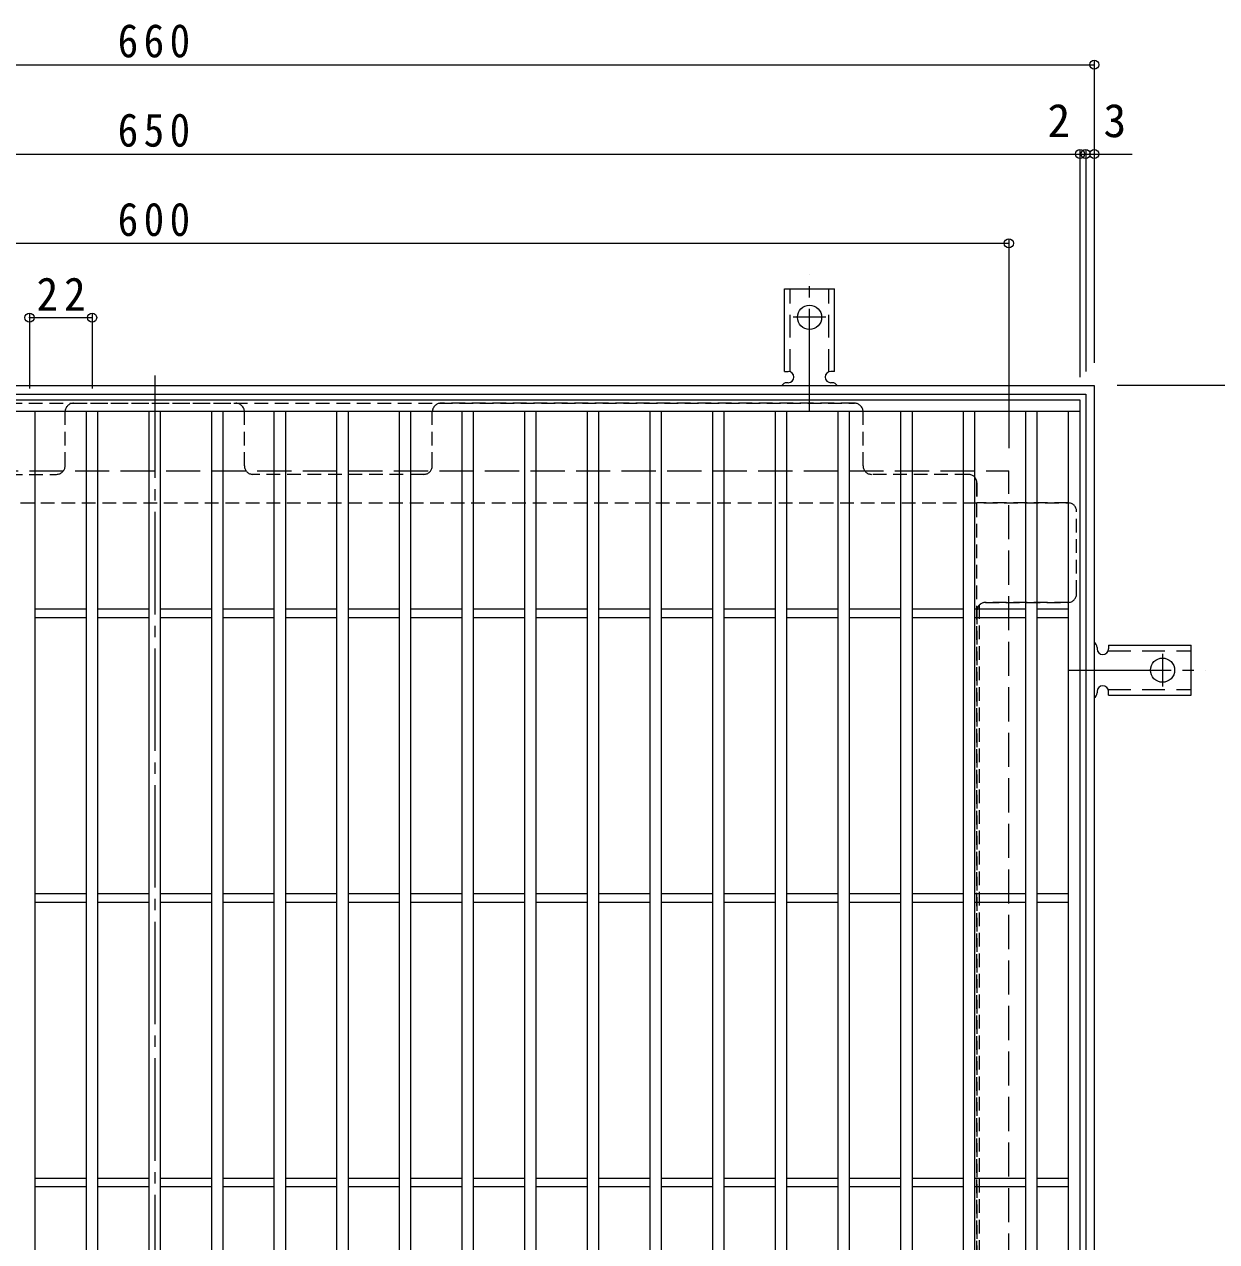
# Model space of a CAD drawing. Units: millimetres at full size, sheet at 1:4; details may follow other scales. Extents: x -950 to 1126, y -781 to 780.
# Drawn here: x -540.5 to -121.7, y 352.3 to 780.1 of the extents above; entities that cross this region are included whole.
import ezdxf
from ezdxf.enums import TextEntityAlignment as Align

# ---------------------------------------------------------------- set-up
doc = ezdxf.new("R2010")
doc.units = ezdxf.units.MM
doc.header["$LTSCALE"] = 4
doc.header["$PDMODE"] = 32
doc.header["$PDSIZE"] = 3.2
for name, pattern in [('CHAIN2', [12, 9, -1, 1, -1]), ('DASHED1', [1.8, 1.2, -0.6]), ('DASHED2', [3, 2, -1]), ('DASHED3', [4, 3, -1])]:
    doc.linetypes.add(name, pattern=pattern)
for name, color, linetype, lineweight in [('A-1_躯体', 2, 'Continuous', 9), ('A-2_仕上', 3, 'Continuous', 9), ('A-4_その他', 7, 'Continuous', 9), ('A-7_ハッチ', 2, 'Continuous', 9), ('A-A_ﾊｯﾁ-ﾜｸ', 3, 'Continuous', 9)]:
    doc.layers.add(name, color=color, linetype=linetype, lineweight=lineweight)
doc.styles.add('ＭＳ ゴシック', font='')
doc.styles.get('ＭＳ ゴシック').set_extended_font_data('MS Gothic')

msp = doc.modelspace()

# ---------------------------------------------------------------- linework, layer by layer
at = {"layer": 'A-1_躯体'}
for p, q in [((-824.713, 653.162), (-164.713, 653.162)), ((-164.713, 653.162), (-164.713, -6.838)), ((-821.713, 650.162), (-167.713, 650.162)), ((-167.713, 650.162), (-167.713, -3.838))]:
    msp.add_line(p, q, dxfattribs=at)
at = {"layer": 'A-1_躯体', "linetype": 'DASHED3'}
for p in [(-794.713, 623.161), (-194.713, 23.162)]:
    msp.add_line(p, (-194.713, 623.161), dxfattribs=at)
at = {"layer": 'A-2_仕上'}
for p, q in [((-819.713, 648.162), (-169.713, 648.162)), ((-819.713, 644.162), (-169.713, 644.162)), ((-536.712, 2.162), (-536.712, 644.162)), ((-518.712, 2.162), (-518.712, 644.162)), ((-514.712, 2.162), (-514.712, 644.162)), ((-496.712, 2.162), (-496.712, 644.162)), ((-492.712, 2.162), (-492.712, 644.162)), ((-474.712, 2.162), (-474.712, 644.162)), ((-470.712, 2.162), (-470.712, 644.162)), ((-452.712, 2.162), (-452.712, 644.162)), ((-448.712, 2.162), (-448.712, 644.162)), ((-430.712, 2.162), (-430.712, 644.162)), ((-426.712, 2.162), (-426.712, 644.162)), ((-408.712, 2.162), (-408.712, 644.162)), ((-404.712, 2.162), (-404.712, 644.162)), ((-386.712, 2.162), (-386.712, 644.162)), ((-382.712, 2.162), (-382.712, 644.162)), ((-364.712, 2.162), (-364.712, 644.162)), ((-360.712, 2.162), (-360.712, 644.162)), ((-342.712, 2.163), (-342.712, 644.162)), ((-338.712, 6.163), (-338.712, 644.162)), ((-320.712, 24.163), (-320.712, 644.162)), ((-316.713, 28.163), (-316.713, 644.162)), ((-298.713, 46.163), (-298.713, 644.162)), ((-294.713, 50.163), (-294.713, 644.162)), ((-276.713, 68.163), (-276.713, 644.162)), ((-272.713, 72.162), (-272.713, 644.162)), ((-254.713, 90.162), (-254.713, 644.162)), ((-250.713, 94.162), (-250.713, 644.162)), ((-232.713, 644.162), (-232.713, 112.162)), ((-228.713, 644.162), (-228.713, 116.162)), ((-210.713, 644.162), (-210.713, 134.162)), ((-206.713, 644.162), (-206.713, 138.162)), ((-188.714, 156.162), (-188.714, 644.162)), ((-184.714, 160.162), (-184.714, 644.162)), ((-173.713, 171.162), (-173.713, 644.162)), ((-536.712, 574.662), (-518.712, 574.662)), ((-514.712, 574.662), (-496.712, 574.662)), ((-492.712, 574.662), (-474.712, 574.662)), ((-470.712, 574.662), (-452.712, 574.662)), ((-448.712, 574.662), (-430.712, 574.662)), ((-426.712, 574.662), (-408.712, 574.662)), ((-404.712, 574.662), (-386.712, 574.662)), ((-382.712, 574.662), (-364.712, 574.662)), ((-360.712, 574.662), (-342.712, 574.662)), ((-338.712, 574.662), (-320.712, 574.662)), ((-316.713, 574.662), (-298.713, 574.662)), ((-294.713, 574.662), (-276.713, 574.662)), ((-272.713, 574.662), (-254.713, 574.662)), ((-250.713, 574.662), (-232.713, 574.662)), ((-228.713, 574.662), (-210.713, 574.662)), ((-206.713, 574.662), (-188.714, 574.662)), ((-184.714, 574.662), (-173.713, 574.662)), ((-536.712, 571.662), (-518.712, 571.662)), ((-514.712, 571.662), (-496.712, 571.662)), ((-492.712, 571.662), (-474.712, 571.662)), ((-470.712, 571.662), (-452.712, 571.662)), ((-448.712, 571.662), (-430.712, 571.662)), ((-426.712, 571.662), (-408.712, 571.662)), ((-404.712, 571.662), (-386.712, 571.662)), ((-382.712, 571.662), (-364.712, 571.662)), ((-360.712, 571.662), (-342.712, 571.662)), ((-338.712, 571.662), (-320.712, 571.662)), ((-316.713, 571.662), (-298.713, 571.662)), ((-294.713, 571.662), (-276.713, 571.662)), ((-272.713, 571.662), (-254.713, 571.662)), ((-250.713, 571.662), (-232.713, 571.662)), ((-228.713, 571.662), (-210.713, 571.662)), ((-206.713, 571.662), (-188.714, 571.662)), ((-184.714, 571.662), (-173.713, 571.662)), ((-536.712, 474.662), (-518.712, 474.662)), ((-536.712, 471.662), (-518.712, 471.662)), ((-514.712, 474.662), (-496.712, 474.662)), ((-514.712, 471.662), (-496.712, 471.662)), ((-492.712, 474.662), (-474.712, 474.662)), ((-492.712, 471.662), (-474.712, 471.662)), ((-470.712, 474.662), (-452.712, 474.662)), ((-470.712, 471.662), (-452.712, 471.662)), ((-448.712, 474.662), (-430.712, 474.662)), ((-448.712, 471.662), (-430.712, 471.662)), ((-426.712, 474.662), (-408.712, 474.662)), ((-426.712, 471.662), (-408.712, 471.662)), ((-404.712, 474.662), (-386.712, 474.662)), ((-404.712, 471.662), (-386.712, 471.662)), ((-382.712, 474.662), (-364.712, 474.662)), ((-382.712, 471.662), (-364.712, 471.662)), ((-360.712, 474.662), (-342.712, 474.662)), ((-360.712, 471.662), (-342.712, 471.662)), ((-338.712, 474.662), (-320.712, 474.662)), ((-338.712, 471.662), (-320.712, 471.662)), ((-316.713, 474.662), (-298.713, 474.662)), ((-316.713, 471.662), (-298.713, 471.662)), ((-294.713, 474.662), (-276.713, 474.662)), ((-294.713, 471.662), (-276.713, 471.662)), ((-272.713, 474.662), (-254.713, 474.662)), ((-272.713, 471.662), (-254.713, 471.662)), ((-250.713, 474.662), (-232.713, 474.662)), ((-250.713, 471.662), (-232.713, 471.662)), ((-228.713, 474.662), (-210.713, 474.662)), ((-228.713, 471.662), (-210.713, 471.662)), ((-206.713, 474.662), (-188.714, 474.662)), ((-206.713, 471.662), (-188.714, 471.662)), ((-184.714, 474.662), (-173.713, 474.662)), ((-184.714, 471.662), (-173.713, 471.662)), ((-536.712, 374.662), (-518.712, 374.662)), ((-514.712, 374.662), (-496.712, 374.662)), ((-492.712, 374.662), (-474.712, 374.662)), ((-470.712, 374.662), (-452.712, 374.662)), ((-448.712, 374.662), (-430.712, 374.662)), ((-426.712, 374.662), (-408.712, 374.662)), ((-404.712, 374.662), (-386.712, 374.662)), ((-382.712, 374.662), (-364.712, 374.662)), ((-360.712, 374.662), (-342.712, 374.662)), ((-338.712, 374.662), (-320.712, 374.662)), ((-316.713, 374.662), (-298.713, 374.662)), ((-294.713, 374.662), (-276.713, 374.662)), ((-272.713, 374.662), (-254.713, 374.662)), ((-250.713, 374.662), (-232.713, 374.662)), ((-228.713, 374.662), (-210.713, 374.662)), ((-206.713, 374.662), (-188.714, 374.662)), ((-184.714, 374.662), (-173.713, 374.662)), ((-536.712, 371.662), (-518.712, 371.662)), ((-514.712, 371.662), (-496.712, 371.662)), ((-492.712, 371.662), (-474.712, 371.662)), ((-470.712, 371.662), (-452.712, 371.662)), ((-448.712, 371.662), (-430.712, 371.662)), ((-426.712, 371.662), (-408.712, 371.662)), ((-404.712, 371.662), (-386.712, 371.662)), ((-382.712, 371.662), (-364.712, 371.662)), ((-360.712, 371.662), (-342.712, 371.662)), ((-338.712, 371.662), (-320.712, 371.662)), ((-316.713, 371.662), (-298.713, 371.662)), ((-294.713, 371.662), (-276.713, 371.662)), ((-272.713, 371.662), (-254.713, 371.662)), ((-250.713, 371.662), (-232.713, 371.662)), ((-228.713, 371.662), (-210.713, 371.662)), ((-206.713, 371.662), (-188.714, 371.662)), ((-184.714, 371.662), (-173.713, 371.662))]:
    msp.add_line(p, q, dxfattribs=at)
msp.add_lwpolyline([(-169.713, 648.162), (-169.713, -1.838), (-819.713, -1.838)], dxfattribs=at)
at = {"layer": 'A-4_その他'}
for p, q in [((-824.713, 765.939), (-164.713, 765.939)), ((-164.713, 767.139), (-164.713, 661.162)), ((-819.713, 734.551), (-169.713, 734.551)), ((-169.713, 735.751), (-169.713, 656.162)), ((-169.713, 734.551), (-167.713, 734.551)), ((-167.713, 735.751), (-167.713, 658.162)), ((-167.713, 734.551), (-151.39, 734.551)), ((-794.713, 703.162), (-194.713, 703.162)), ((-194.713, 704.362), (-194.713, 631.161)), ((-538.713, 678.268), (-538.713, 652.162)), ((-538.713, 677.068), (-516.713, 677.068)), ((-516.713, 678.268), (-516.713, 652.162)), ((-86.136, 653.162), (-156.713, 653.162))]:
    msp.add_line(p, q, dxfattribs=at)
for p in [(-164.713, 765.939), (-169.713, 734.551), (-167.713, 734.551), (-164.713, 734.551), (-194.713, 703.162), (-538.713, 677.068), (-516.713, 677.068)]:
    msp.add_point(p, dxfattribs=at)
at = {"layer": 'A-7_ハッチ', "linetype": 'CHAIN2'}
msp.add_line((-494.713, 656.759), (-494.713, -10.435), dxfattribs=at)
at = {"layer": 'A-7_ハッチ', "linetype": 'DASHED1'}
for p, q in [((-523.213, 646.966), (-466.213, 646.966)), ((-248.914, 646.966), (-394.213, 646.966)), ((-526.213, 624.966), (-526.213, 643.966)), ((-463.213, 624.966), (-463.213, 643.966)), ((-397.213, 624.966), (-397.213, 643.966)), ((-245.914, 624.966), (-245.914, 643.966)), ((-589.213, 621.966), (-529.213, 621.966)), ((-400.213, 621.966), (-460.213, 621.966)), ((-208.913, 621.966), (-242.914, 621.966)), ((-205.913, 138.963), (-205.913, 618.966)), ((-815.516, 611.966), (-173.909, 611.966)), ((-170.909, 579.965), (-170.909, 608.966)), ((-205.113, 576.009), (-205.113, 341.623)), ((-202.913, 576.965), (-173.909, 576.965))]:
    msp.add_line(p, q, dxfattribs=at)
for centre, start, end in [((-523.213, 643.966), 90, 180), ((-466.213, 643.966), 0, 90), ((-394.213, 643.966), 90, 180), ((-248.914, 643.966), 0, 90), ((-529.213, 624.966), 270, 0), ((-460.213, 624.966), 180, 270), ((-400.213, 624.966), 270, 0), ((-242.914, 624.966), 180, 270), ((-208.913, 618.966), 0, 90), ((-173.909, 608.966), 0, 90), ((-173.909, 579.965), 270, 0), ((-202.913, 573.965), 90, 180)]:
    msp.add_arc(centre, 3, start, end, dxfattribs=at)
at = {"layer": 'A-A_ﾊｯﾁ-ﾜｸ', "color": 7, "linetype": 'CHAIN2'}
for p, q in [((-264.713, 644.161), (-264.713, 692.162)), ((-258.937, 677.162), (-270.489, 677.162)), ((-140.713, 558.938), (-140.713, 547.386)), ((-173.714, 553.162), (-125.713, 553.162))]:
    msp.add_line(p, q, dxfattribs=at)
at = {"layer": 'A-A_ﾊｯﾁ-ﾜｸ'}
for p, q in [((-273.463, 658.162), (-273.463, 687.162)), ((-273.463, 687.162), (-255.963, 687.162)), ((-255.963, 658.162), (-255.963, 687.162)), ((-273.463, 658.162), (-272.213, 658.162)), ((-255.963, 658.162), (-257.213, 658.162)), ((-272.208, 654.162), (-272.721, 654.162)), ((-256.713, 654.162), (-257.213, 654.162)), ((-163.713, 561.162), (-163.713, 560.662)), ((-159.713, 561.912), (-159.713, 560.662)), ((-159.713, 561.912), (-130.713, 561.912)), ((-130.713, 544.412), (-130.713, 561.912)), ((-163.713, 545.667), (-163.713, 545.154)), ((-159.713, 544.412), (-159.713, 545.662)), ((-159.713, 544.412), (-130.713, 544.412))]:
    msp.add_line(p, q, dxfattribs=at)
at = {"layer": 'A-A_ﾊｯﾁ-ﾜｸ', "linetype": 'DASHED2'}
for p, q in [((-271.463, 658.016), (-271.463, 687.162)), ((-257.963, 658.016), (-257.963, 687.162)), ((-159.859, 559.912), (-130.713, 559.912)), ((-159.859, 546.412), (-130.713, 546.412))]:
    msp.add_line(p, q, dxfattribs=at)
at = {"layer": 'A-A_ﾊｯﾁ-ﾜｸ', "color": 2, "linetype": 'DASHED1'}
for p, q in [((-740.512, 646.966), (-248.914, 646.966)), ((-245.914, 624.966), (-245.914, 643.966)), ((-208.913, 621.966), (-242.914, 621.966)), ((-205.913, 618.966), (-205.913, 611.966)), ((-173.909, 611.966), (-205.913, 611.966)), ((-170.909, 579.965), (-170.909, 608.966)), ((-205.913, 574.129), (-205.913, 343.663)), ((-173.909, 576.965), (-202.917, 576.965))]:
    msp.add_line(p, q, dxfattribs=at)
at = {"layer": 'A-A_ﾊｯﾁ-ﾜｸ'}
for centre in [(-264.713, 677.162), (-140.713, 553.162)]:
    msp.add_circle(centre, 4.25, dxfattribs=at)
for centre, start, end in [((-272.213, 656.162), 270.13329, 90), ((-257.213, 656.162), 90, 270), ((-272.713, 652.162), 90.24162, 150.00072), ((-256.713, 652.162), 29.99951, 89.72403), ((-165.713, 561.162), 0.27597, 60.00049), ((-161.713, 560.662), 180, 0), ((-161.713, 545.662), 0, 179.86671), ((-165.713, 545.162), 299.99928, 359.75838)]:
    msp.add_arc(centre, 2, start, end, dxfattribs=at)
at = {"layer": 'A-A_ﾊｯﾁ-ﾜｸ', "color": 2, "linetype": 'DASHED1'}
for centre, start, end in [((-248.914, 643.966), 0, 90), ((-242.914, 624.966), 180, 270), ((-208.913, 618.966), 0, 90), ((-173.909, 608.966), 0, 90), ((-173.909, 579.965), 270, 0), ((-202.917, 573.965), 90, 176.85666)]:
    msp.add_arc(centre, 3, start, end, dxfattribs=at)

# ---------------------------------------------------------------- texts
at = {"layer": 'A-4_その他', "color": 2, "style": 'ＭＳ ゴシック'}
for s, p in [('2', (-181.114, 736.951)), ('3', (-161.461, 736.951))]:
    msp.add_text(s, height=11.73, dxfattribs=at).set_placement(p, align=Align.BOTTOM_LEFT)
at = {"layer": 'A-4_その他', "color": 2, "char_height": 11.73, "attachment_point": 7, "style": 'ＭＳ ゴシック'}
for s, insert in [('\\T1.27;\\W0.9;660', (-507.713, 768.339)), ('\\T1.27;\\W0.9;650', (-507.713, 736.951)), ('\\T1.27;\\W0.9;600', (-507.713, 705.562)), ('\\T1.27;\\W0.95;22', (-536.213, 679.468))]:
    msp.add_mtext(s, dxfattribs=dict(at, insert=insert))

doc.saveas('drawing.dxf')
